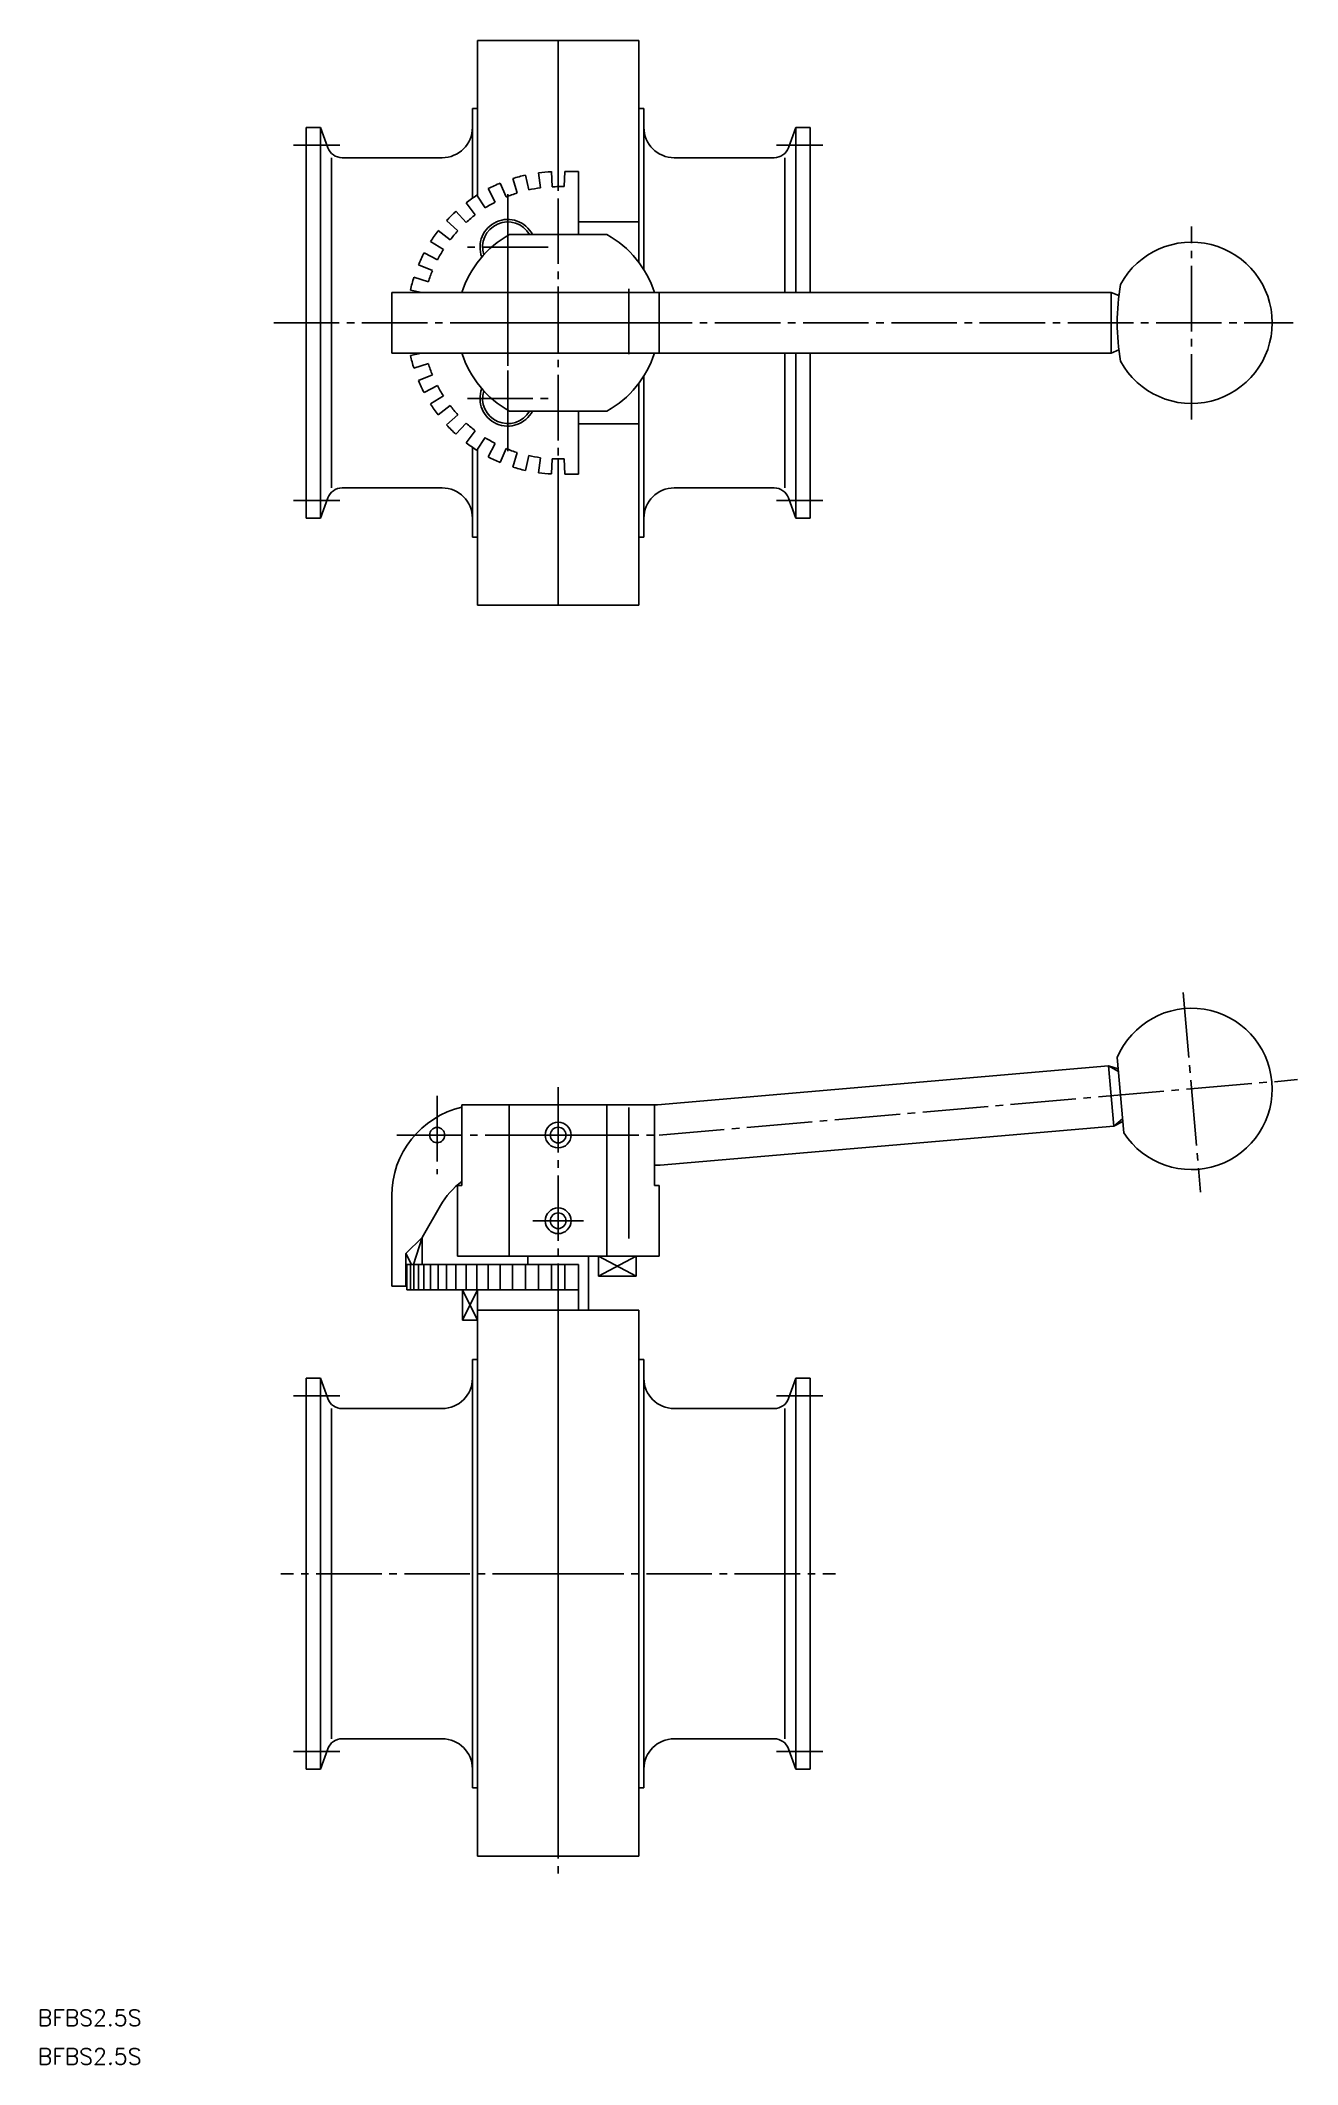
# Model space of a CAD drawing. Extents: x -13 to 236, y 62 to 464.
import ezdxf

# ---------------------------------------------------------------- set-up
doc = ezdxf.new("R2010")
doc.units = 0
doc.linetypes.add('CENTER', pattern=[17.5, 13, -1.5, 1.5, -1.5])
doc.layers.get('0').update_dxf_attribs({"linetype": 'CONTINUOUS'})
doc.layers.add('CENTER', color=1, linetype='CENTER')
doc.styles.get("Standard").update_dxf_attribs({"font": 'txt.shx', "bigfont": '@extfont2.shx'})

msp = doc.modelspace()

# ---------------------------------------------------------------- linework, layer by layer
for p, q in [((73.27, 432.67), (73.27, 463.54)), ((89.27, 463.54), (73.27, 463.54)), ((89.27, 463.54), (89.27, 434.55)), ((89.27, 463.54), (105.27, 463.54)), ((105.27, 463.54), (105.27, 419.54)), ((72.27, 432.27), (72.27, 450.04)), ((73.27, 450.04), (72.27, 450.04)), ((105.27, 450.04), (106.27, 450.04)), ((106.27, 450.04), (106.27, 418.08)), ((39.27, 446.29), (42.12, 446.29)), ((39.27, 446.29), (39.27, 407.54)), ((42.12, 446.29), (43.58, 442.27)), ((42.12, 446.29), (42.12, 407.54)), ((136.42, 446.29), (134.95, 442.27)), ((139.27, 446.29), (136.42, 446.29)), ((136.42, 446.29), (136.42, 413.54)), ((139.27, 446.29), (139.27, 413.54)), ((44.3, 440.29), (44.3, 407.54)), ((46.4, 440.29), (66.27, 440.29)), ((132.13, 440.29), (112.27, 440.29)), ((134.23, 440.29), (134.23, 413.54)), ((76.8, 431.5), (75.41, 434.17)), ((78.93, 432.5), (77.79, 435.27)), ((81.15, 433.31), (80.25, 436.17)), ((83.42, 433.91), (82.77, 436.84)), ((85.74, 434.32), (85.35, 437.3)), ((88.09, 434.53), (87.96, 437.53)), ((90.45, 434.55), (89.27, 434.55)), ((90.58, 437.55), (90.45, 434.55)), ((93.27, 437.55), (90.58, 437.55)), ((93.27, 425.04), (93.27, 437.55)), ((71.03, 427.46), (69, 429.67)), ((72.83, 428.98), (71, 431.36)), ((74.76, 430.33), (73.15, 432.86)), ((67.85, 423.99), (65.47, 425.82)), ((69.36, 425.8), (67.15, 427.82)), ((93.27, 427.55), (105.27, 427.55)), ((63.97, 423.67), (66.5, 422.06)), ((98.95, 425.04), (79.58, 425.04)), ((64.32, 417.89), (61.55, 419.04)), ((62.66, 421.41), (65.32, 420.02)), ((56.27, 413.54), (198.93, 413.54)), ((56.27, 413.54), (56.27, 407.54)), ((59.98, 414.05), (62.26, 413.54)), ((60.66, 416.58), (63.52, 415.67)), ((108.35, 413.54), (70.19, 413.54)), ((109.27, 401.54), (109.27, 413.54)), ((198.93, 413.54), (198.93, 401.54)), ((200.47, 412.93), (198.93, 413.54)), ((39.27, 368.79), (39.27, 407.54)), ((42.12, 368.79), (42.12, 407.54)), ((44.3, 374.79), (44.3, 407.54)), ((56.27, 401.54), (56.27, 407.54)), ((56.27, 401.54), (198.93, 401.54)), ((59.98, 401.06), (62.15, 401.54)), ((108.35, 401.54), (70.19, 401.54)), ((134.23, 374.79), (134.23, 401.54)), ((136.42, 368.79), (136.42, 401.54)), ((139.27, 368.79), (139.27, 401.54)), ((200.47, 402.16), (198.93, 401.54)), ((60.66, 398.53), (63.52, 399.44)), ((64.32, 397.22), (61.55, 396.07)), ((62.66, 393.7), (65.32, 395.09)), ((105.27, 395.54), (105.27, 351.54)), ((106.27, 397.01), (106.27, 365.04)), ((63.97, 391.44), (66.5, 393.05)), ((67.85, 391.12), (65.47, 389.29)), ((98.95, 390.04), (79.58, 390.04)), ((93.27, 377.55), (93.27, 390.04)), ((69.36, 389.31), (67.15, 387.29)), ((71.03, 387.65), (69, 385.44)), ((72.83, 386.13), (71, 383.75)), ((93.27, 387.51), (105.27, 387.51)), ((72.27, 365.04), (72.27, 382.84)), ((74.76, 384.78), (73.15, 382.25)), ((73.27, 351.54), (73.27, 382.44)), ((76.8, 383.61), (75.41, 380.94)), ((78.93, 382.61), (77.79, 379.84)), ((81.15, 381.8), (80.25, 378.94)), ((83.42, 381.19), (82.77, 378.27)), ((85.74, 380.79), (85.35, 377.81)), ((88.09, 380.58), (87.96, 377.58)), ((89.27, 380.55), (89.27, 351.54)), ((90.45, 380.55), (89.27, 380.55)), ((90.58, 377.55), (90.45, 380.55)), ((93.27, 377.55), (90.58, 377.55)), ((46.4, 374.79), (66.27, 374.79)), ((132.13, 374.79), (112.27, 374.79)), ((42.12, 368.79), (43.58, 372.82)), ((136.42, 368.79), (134.95, 372.82)), ((39.27, 368.79), (42.12, 368.79)), ((139.27, 368.79), (136.42, 368.79)), ((73.27, 365.04), (72.27, 365.04)), ((105.27, 365.04), (106.27, 365.04)), ((89.27, 351.54), (73.27, 351.54)), ((89.27, 351.54), (105.27, 351.54)), ((200.14, 261.82), (201.45, 246.88)), ((108.98, 252.43), (198.4, 260.16)), ((199.45, 248.21), (198.41, 260.16)), ((200.39, 259.02), (198.41, 260.16)), ((200.34, 259.58), (198.41, 260.16)), ((70.19, 252.43), (108.35, 252.43)), ((70.19, 252.43), (70.19, 246.43)), ((74.27, 252.43), (108.98, 252.43)), ((79.58, 252.43), (79.58, 222.43)), ((98.95, 252.43), (98.95, 222.43)), ((108.35, 252.43), (108.35, 236.43)), ((201.2, 249.68), (199.45, 248.21)), ((201.25, 249.12), (199.45, 248.21)), ((70.19, 246.43), (70.19, 236.43)), ((109.51, 240.43), (199.45, 248.21)), ((108.35, 240.43), (109.51, 240.43)), ((56.27, 234.43), (56.27, 216.43)), ((69.27, 236.43), (70.19, 236.43)), ((69.27, 236.43), (69.27, 222.43)), ((108.35, 236.43), (109.27, 236.43)), ((109.27, 236.43), (109.27, 222.43)), ((62.27, 226.13), (65.9, 232.43)), ((59.07, 222.93), (62.27, 226.13)), ((60.6, 220.73), (62.27, 226.13)), ((62.27, 226.13), (62.27, 220.73)), ((59.07, 222.93), (60.15, 220.73)), ((59.07, 222.93), (59.07, 216.43)), ((69.27, 222.43), (89.27, 222.43)), ((83.27, 222.43), (83.27, 220.73)), ((89.27, 222.43), (109.27, 222.43)), ((95.27, 222.43), (95.27, 211.73)), ((97.27, 222.43), (97.27, 218.43)), ((104.77, 222.43), (104.77, 218.43)), ((93.27, 220.73), (59.27, 220.73)), ((59.27, 220.73), (59.27, 215.73)), ((93.27, 211.73), (93.27, 220.73)), ((97.27, 218.43), (104.77, 218.43)), ((56.27, 216.43), (59.27, 216.43)), ((93.27, 215.73), (59.27, 215.73)), ((70.27, 215.73), (70.27, 209.73)), ((73.27, 215.73), (73.27, 209.73)), ((73.27, 209.73), (70.27, 209.73)), ((73.27, 211.73), (73.27, 159.43)), ((83.27, 211.73), (73.27, 211.73)), ((89.27, 211.73), (73.27, 211.73)), ((89.27, 211.73), (105.27, 211.73)), ((89.27, 211.73), (89.27, 103.43)), ((105.27, 211.73), (105.27, 159.43)), ((73.27, 201.93), (72.27, 201.93)), ((72.27, 201.93), (72.27, 159.43)), ((105.27, 201.93), (106.27, 201.93)), ((106.27, 201.93), (106.27, 159.43)), ((39.27, 198.18), (39.27, 159.43)), ((39.27, 198.18), (42.12, 198.18)), ((42.12, 198.18), (43.58, 194.15)), ((42.12, 198.18), (42.12, 159.43)), ((136.42, 198.18), (134.95, 194.15)), ((139.27, 198.18), (136.42, 198.18)), ((136.42, 198.18), (136.42, 159.43)), ((139.27, 198.18), (139.27, 159.43)), ((44.3, 192.18), (44.3, 159.43)), ((46.4, 192.18), (66.27, 192.18)), ((132.13, 192.18), (112.27, 192.18)), ((134.23, 192.18), (134.23, 159.43)), ((39.27, 120.68), (39.27, 159.43)), ((42.12, 120.68), (42.12, 159.43)), ((44.3, 126.68), (44.3, 159.43)), ((72.27, 116.93), (72.27, 159.43)), ((73.27, 103.43), (73.27, 159.43)), ((105.27, 103.43), (105.27, 159.43)), ((106.27, 116.93), (106.27, 159.43)), ((134.23, 126.68), (134.23, 159.43)), ((136.42, 120.68), (136.42, 159.43)), ((139.27, 120.68), (139.27, 159.43)), ((42.12, 120.68), (43.58, 124.7)), ((46.4, 126.68), (66.27, 126.68)), ((132.13, 126.68), (112.27, 126.68)), ((136.42, 120.68), (134.95, 124.7)), ((39.27, 120.68), (42.12, 120.68)), ((139.27, 120.68), (136.42, 120.68)), ((73.27, 116.93), (72.27, 116.93)), ((105.27, 116.93), (106.27, 116.93)), ((89.27, 103.43), (73.27, 103.43)), ((89.27, 103.43), (105.27, 103.43))]:
    msp.add_line(p, q)
at = {"color": 3}
for p, q in [((97.27, 222.43), (104.77, 218.43)), ((104.77, 222.43), (97.27, 218.43)), ((59.97, 215.73), (59.97, 220.73)), ((60.65, 220.73), (60.65, 215.73)), ((61.54, 220.73), (61.54, 215.73)), ((62.65, 220.73), (62.65, 215.73)), ((63.96, 220.73), (63.96, 215.73)), ((65.46, 220.73), (65.46, 215.73)), ((67.14, 220.73), (67.14, 215.73)), ((68.99, 220.73), (68.99, 215.73)), ((71, 220.73), (71, 215.73)), ((73.14, 220.73), (73.14, 215.73)), ((75.41, 220.73), (75.41, 215.73)), ((77.78, 220.73), (77.78, 215.73)), ((80.24, 220.73), (80.24, 215.73)), ((82.76, 220.72), (82.77, 215.73)), ((85.34, 220.73), (85.34, 215.73)), ((87.95, 220.73), (87.95, 215.73)), ((90.57, 220.73), (90.57, 215.73)), ((70.27, 215.73), (73.27, 209.73)), ((73.27, 215.73), (70.27, 209.73))]:
    msp.add_line(p, q, dxfattribs=at)
for centre, radius in [((89.27, 246.43), 2.55), ((65.27, 246.43), 1.5), ((89.27, 246.43), 1.55), ((89.27, 229.43), 2.55), ((89.27, 229.43), 1.55)]:
    msp.add_circle(centre, radius)
for centre, radius, start, end in [((66.27, 446.29), 6, 270, 0), ((112.27, 446.29), 6, 180, 270), ((46.4, 443.29), 3, 200, 270), ((132.13, 443.29), 3, 270, 340), ((89.27, 407.55), 30, 112.5, 117.5), ((89.27, 407.55), 30, 102.5, 107.5), ((89.27, 407.55), 27, 97.5, 102.5), ((89.27, 407.55), 30, 92.5, 97.5), ((89.27, 407.55), 27, 90, 92.5), ((89.27, 407.55), 30, 132.5, 137.5), ((89.27, 407.55), 30, 122.5, 127.5), ((89.27, 407.55), 27, 117.5, 122.5), ((89.27, 407.55), 27, 107.5, 112.5), ((89.27, 407.55), 30, 142.5, 147.5), ((89.27, 407.55), 27, 137.5, 142.5), ((89.27, 407.55), 27, 127.5, 132.5), ((79.27, 422.55), 5.5, 26.8911, 200.744), ((79.27, 422.55), 5, 29.8365, 197.6983), ((89.27, 407.55), 27, 147.5, 152.5), ((89.27, 407.54), 20, 118.955, 162.5424), ((89.27, 407.54), 20, 17.4576, 61.045), ((214.88, 407.54), 16, 208.3613, 151.6387), ((89.27, 407.55), 30, 152.5, 157.5), ((89.27, 407.55), 27, 157.5, 162.5), ((89.27, 407.55), 30, 162.5, 167.5), ((103.27, 407.54), 6, 359.9999999999935, 0), ((244.66, 407.54), 44.51, 170.1689, 189.8311), ((89.27, 407.54), 20, 197.4576, 241.045), ((89.27, 407.54), 20, 298.955, 342.5424), ((89.27, 407.55), 30, 192.5, 197.5), ((89.27, 407.55), 27, 197.5, 202.5), ((89.27, 407.55), 30, 202.5, 207.5), ((89.27, 407.55), 27, 207.5, 212.5), ((79.27, 392.55), 5.5, 159.4476, 332.8196), ((79.27, 392.55), 5, 162.5225, 329.8362), ((89.27, 407.55), 30, 212.5, 217.5), ((89.27, 407.55), 27, 217.5, 222.5), ((89.27, 407.55), 30, 222.5, 227.5), ((89.27, 407.55), 27, 227.5, 232.5), ((89.27, 407.55), 30, 232.5, 237.5), ((89.27, 407.55), 27, 237.5, 242.5), ((89.27, 407.55), 27, 247.5, 252.5), ((89.27, 407.55), 30, 242.5, 247.5), ((89.27, 407.55), 30, 252.5, 257.5), ((89.27, 407.55), 27, 257.5, 262.5), ((89.27, 407.55), 30, 262.5, 267.5), ((89.27, 407.55), 27, 267.5, 270), ((46.4, 371.79), 3, 90, 160), ((66.27, 368.79), 6, 0, 90), ((112.27, 368.79), 6, 90, 180), ((132.13, 371.79), 3, 20, 90), ((214.88, 255.58), 16, 212.9532, 157.0468), ((74.27, 234.43), 18, 103.0969, 180), ((79.76, 224.43), 16, 126.7469, 150), ((66.27, 198.18), 6, 270, 0), ((112.27, 198.18), 6, 180, 270), ((46.4, 195.18), 3, 200, 270), ((132.13, 195.18), 3, 270, 340), ((46.4, 123.68), 3, 90, 160), ((66.27, 120.68), 6, 0, 90), ((112.27, 120.68), 6, 90, 180), ((132.13, 123.68), 3, 20, 90)]:
    msp.add_arc(centre, radius, start, end)
at = {"layer": 'CENTER', "color": 1, "linetype": 'CENTER'}
for p, q in [((89.27, 449.72), (89.27, 363.96)), ((45.95, 442.79), (36.77, 442.79)), ((132.58, 442.79), (141.77, 442.79)), ((79.27, 412.05), (79.27, 433.05)), ((79.27, 384.54), (79.27, 430.54)), ((214.88, 388.34), (214.88, 426.67)), ((87.27, 422.55), (71.27, 422.55)), ((103.27, 414.29), (103.27, 400.79)), ((103.27, 401.54), (103.27, 413.54)), ((32.85, 407.54), (235.06, 407.54)), ((111.27, 407.54), (72.27, 407.54)), ((79.27, 382.05), (79.27, 403.05)), ((71.27, 392.54), (87.27, 392.54)), ((45.95, 372.29), (36.77, 372.29)), ((132.58, 372.29), (141.77, 372.29)), ((213.2, 274.74), (216.67, 235.08)), ((109.27, 246.43), (235.91, 257.42)), ((65.27, 254.18), (65.27, 238.68)), ((89.27, 255.94), (89.27, 99.71)), ((103.27, 251.88), (103.27, 235.43)), ((103.27, 250.41), (103.27, 225.99)), ((57.29, 246.43), (109.27, 246.43)), ((84.22, 246.43), (94.32, 246.43)), ((103.27, 238.93), (103.27, 224.93)), ((84.22, 229.43), (94.32, 229.43)), ((45.95, 194.68), (36.77, 194.68)), ((132.58, 194.68), (141.77, 194.68)), ((89.27, 159.43), (34.27, 159.43)), ((89.27, 159.43), (144.27, 159.43)), ((45.95, 124.18), (36.77, 124.18)), ((132.58, 124.18), (141.77, 124.18))]:
    msp.add_line(p, q, dxfattribs=at)

# ---------------------------------------------------------------- texts
at = {"color": 7, "linetype": 'CONTINUOUS'}
for p in [(-13.95, 69.73), (-13.95, 62.07)]:
    msp.add_text('BFBS2.5S', height=3.2, dxfattribs=at).set_placement(p)

doc.saveas('drawing.dxf')
